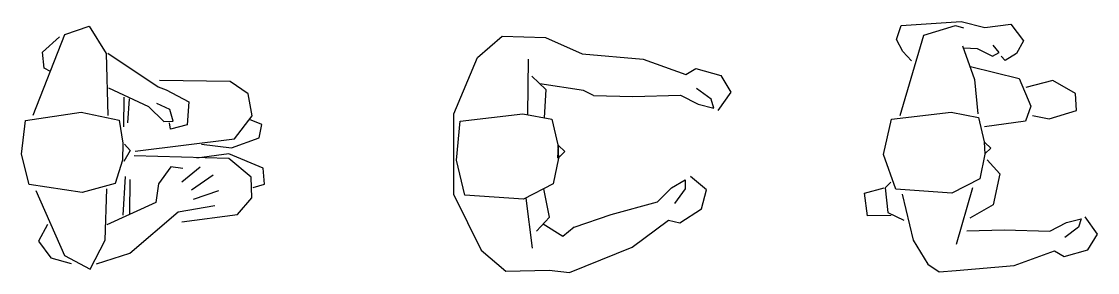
# Model space of a CAD drawing. Header units: millimetres. Extents: x -157 to 2360, y -284 to 303.
import ezdxf

# ---------------------------------------------------------------- set-up
doc = ezdxf.new("R2010")
doc.units = ezdxf.units.MM

# ---------------------------------------------------------------- blocks, each defined once
blk = doc.blocks.new('mansta-t')
for p, q in [((-90.4, 219.1), (-32.8, 268.6)), ((-32.8, 268.6), (68.6, 265.8)), ((68.6, 265.8), (154.4, 227.2)), ((154.4, 227.2), (297.4, 215.1)), ((-145.6, 87), (-90.4, 219.1)), ((27.5, 85.1), (28.8, 214.7)), ((297.4, 215.1), (396.9, 179.1)), ((396.9, 179.1), (420.3, 193)), ((420.3, 193), (479.1, 176.6)), ((479.1, 176.6), (502.6, 137.8)), ((36.6, 175.3), (69.6, 143.6)), ((157.6, 141.4), (55.4, 157.3)), ((69.6, 143.6), (65.7, 77.7)), ((181, 130.1), (157.6, 141.4)), ((181, 130.1), (273.1, 127.5)), ((273.1, 127.5), (384.9, 131)), ((384.9, 131), (426.4, 109.6)), ((456.3, 121.2), (422, 146.7)), ((502.6, 137.8), (472, 95.1)), ((426.4, 109.6), (462.7, 100.5)), ((462.7, 100.5), (456.3, 121.2)), ((-145.6, -102.5), (-145.6, 87)), ((-130.8, 69.7), (16.2, 87.4)), ((16.2, 87.4), (83.8, 74.2)), ((-139.7, -21.3), (-130.8, 69.7)), ((83.8, 74.2), (97.7, 14.1)), ((97.7, 14.1), (99.1, -16.4)), ((97.7, -17), (99.1, 13.4)), ((99, 12.7), (114.3, -1.5)), ((-119.8, -103), (-139.7, -21.3)), ((99.1, -16.4), (86.5, -77.1)), ((114.3, -1.5), (100.3, -14.9)), ((364, -86.6), (396, -67.2)), ((396, -67.2), (396, -88.9)), ((445.2, -91.1), (408.2, -59.8)), ((86.5, -77.1), (17.7, -112.7)), ((78, -155.2), (64.9, -88.2)), ((330.6, -119.2), (364, -86.6)), ((396, -88.9), (370.8, -123.2)), ((434.1, -135.1), (445.2, -91.1)), ((-145.6, -102.5), (-81.8, -232)), ((17.7, -112.7), (-119.8, -103)), ((22.8, -110.1), (37.5, -227.6)), ((222.8, -148.8), (330.6, -119.2)), ((135.6, -178.3), (222.8, -148.8)), ((382.8, -168.1), (434.1, -135.1)), ((47.6, -187.5), (78, -155.2)), ((109.4, -199.9), (63.1, -171)), ((271.8, -225.4), (356.3, -161.6)), ((356.3, -161.6), (382.8, -168.1)), ((135.6, -178.3), (109.4, -199.9)), ((125.4, -284.4), (271.8, -225.4)), ((-81.8, -232), (-24.2, -281.5)), ((-24.2, -281.5), (77.2, -278.7)), ((77.2, -278.7), (125.4, -284.4))]:
    blk.add_line(p, q)
blk = doc.blocks.new('manzit-t')
for p, q in [((-55.9, 272.5), (1, 291.9)), ((1, 291.9), (40.6, 228.2)), ((-130.1, 83.8), (-55.9, 272.5)), ((-107.8, 231.1), (-68.3, 267.6)), ((-103.9, 193.7), (-107.8, 231.1)), ((40.6, 228.2), (44.9, 83.3)), ((45.1, 228.8), (162.3, 150.1)), ((-89.4, 186.3), (-103.9, 193.7)), ((330.8, 163.1), (166, 164.9)), ((373.3, 133.9), (330.8, 163.1)), ((46.1, 147.6), (139.9, 104.4)), ((82.4, 56.7), (83.3, 126.4)), ((162.3, 150.1), (181.2, 142.9)), ((181.2, 142.9), (234.2, 115.2)), ((382.3, 82.7), (373.3, 133.9)), ((91.8, 65.7), (95.8, 122)), ((139.9, 104.4), (175.8, 68.9)), ((190, 96.8), (159.7, 111.4)), ((234.2, 115.2), (230.7, 61.6)), ((-147.6, 71.6), (-17.8, 90.8)), ((-17.8, 90.8), (71.6, 71.9)), ((197.9, 70.2), (190, 96.8)), ((340.8, 28.6), (382.3, 82.7)), ((-157.2, -7.4), (-147.6, 71.6)), ((71.6, 71.9), (80.2, 18)), ((175.8, 68.9), (197.9, 70.2)), ((191.4, 50.9), (189, 66.3)), ((230.7, 61.6), (191.4, 50.9)), ((405.1, 61.8), (376, 73.4)), ((398.6, 31.1), (405.1, 61.8)), ((108.7, -0.3), (340.8, 28.6)), ((333.8, 7.7), (398.6, 31.1)), ((80.2, 18), (79.3, -21.8)), ((97.2, 1.3), (82, -24.5)), ((83.6, 16.3), (97.2, 1.3)), ((264, 16), (333.8, 7.7)), ((-139.3, -78.8), (-157.2, -7.4)), ((79.3, -21.8), (61.6, -75.7)), ((328.2, -17.6), (106.7, -11.4)), ((327.8, -6.4), (252.8, -16.6)), ((408.3, -39.9), (327.8, -6.4)), ((380.5, -61.3), (328.2, -17.6)), ((191.9, -37.4), (163.7, -76.6)), ((220.3, -41.2), (191.9, -37.4)), ((218.3, -72.4), (260.8, -36.9)), ((411.1, -78), (408.3, -39.9)), ((80.6, -150.5), (86.4, -60)), ((96.3, -146.8), (97.4, -67)), ((240.6, -90.8), (291.6, -55.9)), ((381.5, -109.9), (380.5, -61.3)), ((-15.1, -97.1), (-139.3, -78.8)), ((-124, -92.4), (-56.4, -244.4)), ((61.6, -75.7), (-15.1, -97.1)), ((38.5, -208.7), (42.5, -88.2)), ((163.7, -76.6), (157.4, -120.3)), ((245.6, -112.4), (304.4, -92.2)), ((384.5, -85.5), (411.1, -78)), ((157.4, -120.3), (42.4, -172.8)), ((348.4, -148.6), (381.5, -109.9)), ((96, -239.3), (209.6, -142.5)), ((209.6, -142.5), (295.5, -127.4)), ((217.9, -166.1), (348.4, -148.6)), ((-96.3, -172.2), (-117.5, -211.1)), ((-117.5, -211.1), (-88.4, -249.8)), ((3.1, -276.3), (38.5, -208.7)), ((-88.4, -249.8), (-41.2, -263.7)), ((-56.4, -244.4), (3.1, -276.3)), ((18.3, -264.1), (96, -239.3))]:
    blk.add_line(p, q)
blk = doc.blocks.new('manloop-t')
at = {"color": 0}
for p, q in [((-99, 294.1), (41.5, 303.2)), ((41.5, 303.2), (97, 288.9)), ((-109.5, 261.4), (-99, 294.1)), ((-46.1, 270.8), (28.5, 293.7)), ((28.5, 293.7), (46.8, 288.6)), ((97, 288.9), (157.3, 296.6)), ((157.3, 296.6), (187.4, 257.6)), ((-95.3, 233.3), (-109.5, 261.4)), ((-101.6, 83.3), (-46.1, 270.8)), ((187.4, 257.6), (171, 228.4)), ((-74.6, 211.3), (-95.3, 233.3)), ((44.9, 246.3), (72.4, 167.7)), ((47.5, 241.8), (79.1, 239.8)), ((79.1, 239.8), (115, 222.2)), ((115, 222.2), (130.3, 230.3)), ((130.3, 230.3), (116.3, 248.1)), ((171, 228.4), (144.4, 212.2)), ((144.4, 212.2), (135.2, 222.4)), ((63.4, 198.2), (177.5, 170.1)), ((72.4, 167.7), (80.1, 87.2)), ((177.5, 170.1), (204.3, 105.3)), ((255.6, 164.7), (192.5, 148.6)), ((309.1, 134.6), (255.6, 164.7)), ((311, 94.5), (309.1, 134.6)), ((204.3, 105.3), (191.7, 69.9)), ((-121.6, 74.4), (18, 91.2)), ((18, 91.2), (82.3, 78.6)), ((82.3, 78.6), (95.4, 21.6)), ((208.5, 83), (247.6, 75.4)), ((247.6, 75.4), (311, 94.5)), ((-140.6, -8.2), (-121.6, 74.4)), ((191.7, 69.9), (96.2, 56.2)), ((95.4, 21.6), (96.8, -7.4)), ((96.7, 20.3), (111.2, 6.8)), ((111.2, 6.8), (98, -6)), ((-111.1, -89.6), (-140.6, -8.2)), ((96.8, -7.4), (84.8, -65)), ((102.3, -20.9), (132.1, -53.3)), ((-123.2, -73.2), (-136.2, -86.4)), ((84.8, -65), (19.5, -98.8)), ((132.1, -53.3), (116.4, -125.8)), ((-184.6, -98.8), (-138.6, -86.3)), ((-177.7, -151.7), (-184.6, -98.8)), ((-136.2, -86.4), (-129.8, -143.7)), ((19.5, -98.8), (-111.1, -89.6)), ((68.2, -86.5), (29.4, -219.1)), ((-96.6, -101), (-70.7, -209.1)), ((116.4, -125.8), (61.9, -157.6)), ((-122.2, -150.9), (-177.7, -151.7)), ((-129.8, -143.7), (-92.5, -162)), ((248.6, -187.9), (288, -167.6)), ((288, -167.6), (322.5, -159)), ((322.5, -159), (316.4, -178.6)), ((360.4, -194.4), (331.4, -153.8)), ((54.9, -187), (142.4, -184.6)), ((142.4, -184.6), (248.6, -187.9)), ((316.4, -178.6), (283.9, -202.8)), ((338.1, -231.3), (360.4, -194.4)), ((-70.7, -209.1), (-36.6, -265.1)), ((165.5, -267.8), (260.1, -233.6)), ((260.1, -233.6), (282.2, -246.8)), ((282.2, -246.8), (338.1, -231.3)), ((-36.6, -265.1), (-10.1, -282.8)), ((29.7, -279.4), (165.5, -267.8)), ((-10.1, -282.8), (29.7, -279.4))]:
    blk.add_line(p, q, dxfattribs=at)

msp = doc.modelspace()

# ---------------------------------------------------------------- block references
for name, p in [('manloop-t', (2000, 0)), ('manzit-t', (0, 0)), ('mansta-t', (1000, 0))]:
    msp.add_blockref(name, p)

doc.saveas('drawing.dxf')
